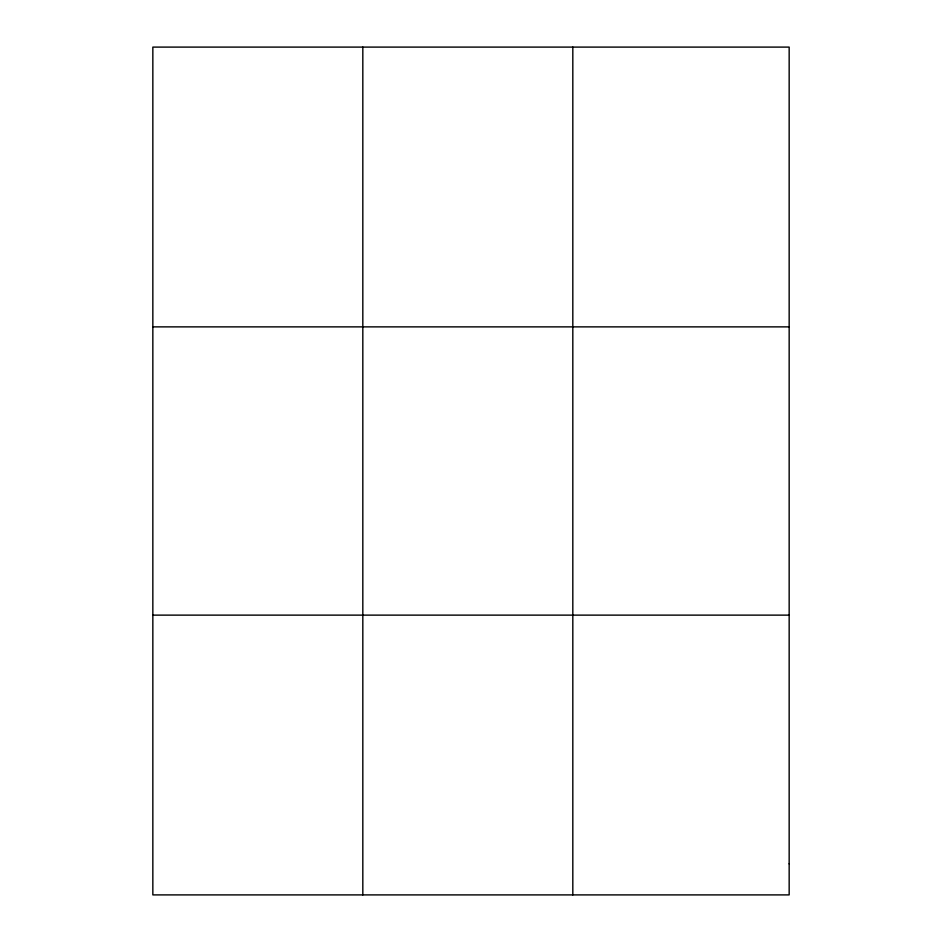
<?xml version="1.0" encoding="UTF-8"?>
<svg xmlns="http://www.w3.org/2000/svg" width="942" height="942" viewBox="0 0 942 942"><rect width="100%" height="100%" fill="white"/><g stroke="black" fill="none" stroke-linecap="round" stroke-linejoin="round"><path stroke-width="1.41" d="M362.823 894.9L362.823 47.1M572.818 894.9L572.818 47.1M152.84 326.874L789.161 326.874M152.84 615.126L789.161 615.126M789.161 863.814L789.161 894.9L152.84 894.9L152.84 47.1L789.161 47.1L789.161 863.814"/></g></svg>
